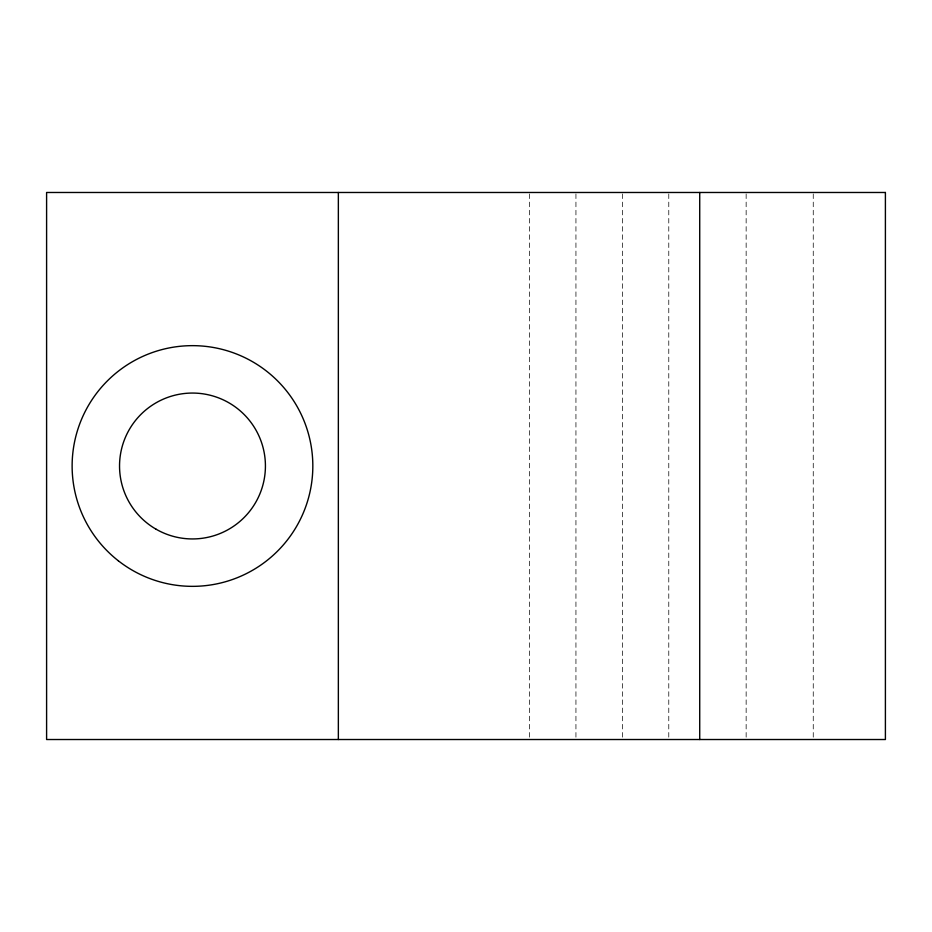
<?xml version="1.0" encoding="UTF-8"?>
<svg xmlns="http://www.w3.org/2000/svg" width="932" height="932" viewBox="0 0 932 932"><rect width="100%" height="100%" fill="white"/><g stroke="black" fill="none" stroke-linecap="round" stroke-linejoin="round"><path stroke-width="0.7" stroke-dasharray="4.66 3.5" d="M813.252 193.938L813.252 738.062M746.148 193.938L746.148 738.062M668.78 193.938L668.78 739.519M622.366 193.938L622.366 738.062M575.941 193.938L575.941 738.062M529.527 193.938L529.527 738.062"/><path stroke-width="1.4" d="M699.722 192.481L699.722 739.519M338.351 192.481L338.351 739.519M885.4 192.481L46.6 192.481L46.6 739.519L885.4 739.519L885.4 192.481M156.005 529.166A72.941 72.941 0 0 0 265.422 466A72.941 72.941 0 0 0 156.005 402.834A72.941 72.941 0 0 0 156.005 529.166M118.364 560.819A120.344 120.344 0 0 0 311.649 482.776A120.344 120.344 0 0 0 147.419 354.405A120.344 120.344 0 0 0 118.364 560.819"/></g></svg>
